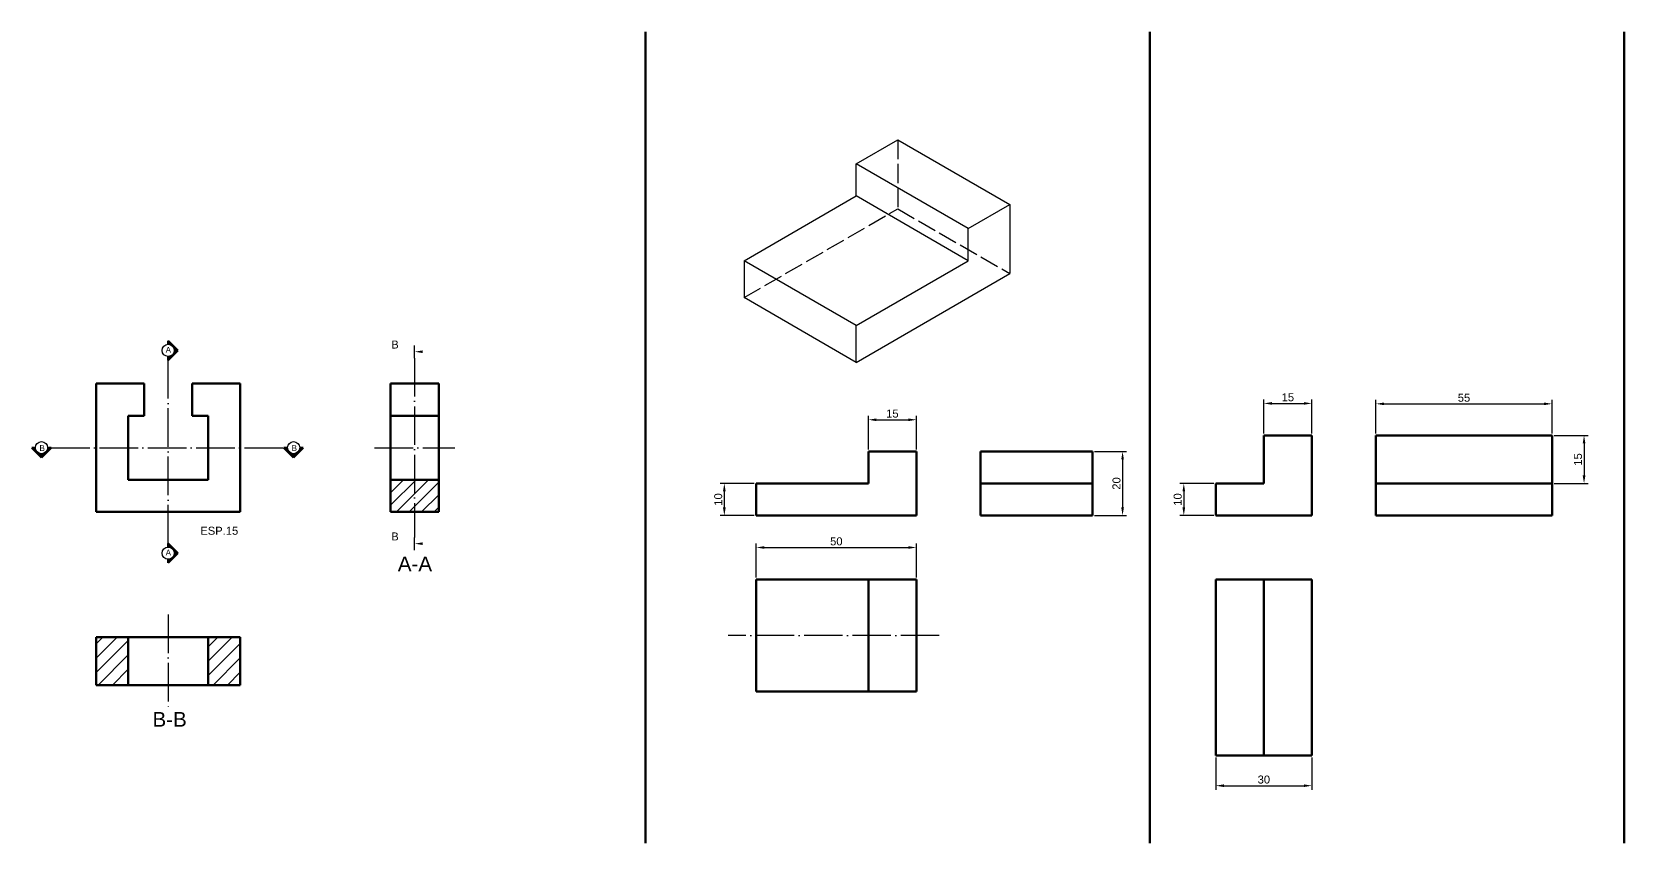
# Model space of a CAD drawing. Header units: millimetres. Extents: x 1201 to 5181, y 1355 to 2078.
# Drawn here: x 1200.9 to 1698.2, y 1617.6 to 1871 of the extents above; entities that cross this region are included whole.
import ezdxf
from ezdxf import colors
from ezdxf.entities.mleader import LeaderData, LeaderLine
from ezdxf.math import Vec2, Vec3

# ---------------------------------------------------------------- set-up
doc = ezdxf.new("R2010")
doc.units = ezdxf.units.MM
doc.header["$LTSCALE"] = 0.5
doc.linetypes.add('ACAD_ISO02W100', pattern=[15, 12, -3])
doc.linetypes.add('ACAD_ISO04W100', pattern=[30, 24, -3, 0, -3])
doc.layers.get('0').update_dxf_attribs({"plot": 0})
doc.layers.add('2D', color=7, linetype='Continuous')
doc.layers.add('Corte', color=201, linetype='Continuous', plot=False)
doc.layers.add('Hachura', color=110, linetype='Continuous', plot=False)
for name, color, linetype, lineweight in [('Cota', 140, 'Continuous', 25), ('Linha de Centro', 10, 'ACAD_ISO04W100', 25), ('Não Visível', 50, 'ACAD_ISO02W100', 25), ('Visível', 7, 'Continuous', 50)]:
    doc.layers.add(name, color=color, linetype=linetype, lineweight=lineweight)
doc.styles.get("Standard").update_dxf_attribs({"font": 'arial.ttf'})
doc.dimstyles.new('ISO-25', dxfattribs={"dimtxt": 2.5, "dimasz": 2.5, "dimexe": 1.25, "dimexo": 0.625, "dimtad": 1, "dimtxsty": 'Standard', "dimcen": 2.5, "dimadec": 0, "dimazin": 0, "dimtfac": 1, "dimtmove": 0, "dimatfit": 3, "dimfxl": 1, "dimarcsym": 0})

# ---------------------------------------------------------------- blocks, each defined once
blk = doc.blocks.new('*D14')
at = {"layer": 'Cota', "color": 0, "lineweight": -2, "transparency": 16777216}
for p, q in [((1427.16, 1700.56), (1427.16, 1711.18)), ((1477.16, 1700.56), (1477.16, 1711.18)), ((1429.66, 1709.93), (1474.66, 1709.93))]:
    blk.add_line(p, q, dxfattribs=at)
at = {"layer": 'Cota', "color": 0, "transparency": 16777216}
for points in [[(1429.66, 1710.35), (1429.66, 1709.52), (1427.16, 1709.93)], [(1474.66, 1710.35), (1474.66, 1709.52), (1477.16, 1709.93)]]:
    blk.add_solid(points, dxfattribs=at)
at = {"layer": 'Defpoints', "color": 0, "transparency": 16777216}
for p in [(1477.16, 1709.93), (1427.16, 1699.93), (1477.16, 1699.93)]:
    blk.add_point(p, dxfattribs=at)
at = {"layer": 'Cota', "color": 0, "transparency": 16777216, "insert": (1452.16, 1711.84), "char_height": 2.5, "attachment_point": 5}
blk.add_mtext('50', dxfattribs=at)
blk = doc.blocks.new('*D15')
at = {"layer": 'Cota', "color": 0, "lineweight": -2, "transparency": 16777216}
for p, q in [((1462.16, 1740.56), (1462.16, 1751.08)), ((1477.16, 1740.56), (1477.16, 1751.08)), ((1464.66, 1749.83), (1474.66, 1749.83))]:
    blk.add_line(p, q, dxfattribs=at)
at = {"layer": 'Cota', "color": 0, "transparency": 16777216}
for points in [[(1464.66, 1750.24), (1464.66, 1749.41), (1462.16, 1749.83)], [(1474.66, 1750.24), (1474.66, 1749.41), (1477.16, 1749.83)]]:
    blk.add_solid(points, dxfattribs=at)
at = {"layer": 'Defpoints', "color": 0, "transparency": 16777216}
for p in [(1477.16, 1749.83), (1462.16, 1739.93), (1477.16, 1739.93)]:
    blk.add_point(p, dxfattribs=at)
at = {"layer": 'Cota', "color": 0, "transparency": 16777216, "insert": (1469.66, 1751.73), "char_height": 2.5, "attachment_point": 5}
blk.add_mtext('15', dxfattribs=at)
blk = doc.blocks.new('*D16')
at = {"layer": 'Cota', "color": 0, "lineweight": -2, "transparency": 16777216}
for p, q in [((1532.78, 1739.93), (1542.81, 1739.93)), ((1541.56, 1737.43), (1541.56, 1722.43)), ((1532.78, 1719.93), (1542.81, 1719.93))]:
    blk.add_line(p, q, dxfattribs=at)
at = {"layer": 'Cota', "color": 0, "transparency": 16777216}
for points in [[(1541.15, 1737.43), (1541.98, 1737.43), (1541.56, 1739.93)], [(1541.15, 1722.43), (1541.98, 1722.43), (1541.56, 1719.93)]]:
    blk.add_solid(points, dxfattribs=at)
at = {"layer": 'Defpoints', "color": 0, "transparency": 16777216}
for p in [(1532.16, 1739.93), (1532.16, 1719.93), (1541.56, 1719.93)]:
    blk.add_point(p, dxfattribs=at)
at = {"layer": 'Cota', "color": 0, "transparency": 16777216, "insert": (1539.66, 1729.93), "char_height": 2.5, "attachment_point": 5, "rotation": 90}
blk.add_mtext('20', dxfattribs=at)
blk = doc.blocks.new('*D17')
at = {"layer": 'Cota', "color": 0, "lineweight": -2, "transparency": 16777216}
for p, q in [((1426.53, 1729.93), (1415.93, 1729.93)), ((1417.18, 1722.43), (1417.18, 1727.43)), ((1426.53, 1719.93), (1415.93, 1719.93))]:
    blk.add_line(p, q, dxfattribs=at)
at = {"layer": 'Cota', "color": 0, "transparency": 16777216}
for points in [[(1416.76, 1727.43), (1417.6, 1727.43), (1417.18, 1729.93)], [(1416.76, 1722.43), (1417.6, 1722.43), (1417.18, 1719.93)]]:
    blk.add_solid(points, dxfattribs=at)
at = {"layer": 'Defpoints', "color": 0, "transparency": 16777216}
for p in [(1417.18, 1729.93), (1427.16, 1729.93), (1427.16, 1719.93)]:
    blk.add_point(p, dxfattribs=at)
at = {"layer": 'Cota', "color": 0, "transparency": 16777216, "insert": (1415.28, 1724.93), "char_height": 2.5, "attachment_point": 5, "rotation": 90}
blk.add_mtext('10', dxfattribs=at)
blk = doc.blocks.new('*D18')
at = {"layer": 'Cota', "color": 0, "lineweight": -2, "transparency": 16777216}
for p, q in [((1570.68, 1644.31), (1570.68, 1634.31)), ((1600.68, 1644.31), (1600.68, 1634.31)), ((1573.18, 1635.56), (1598.18, 1635.56))]:
    blk.add_line(p, q, dxfattribs=at)
at = {"layer": 'Cota', "color": 0, "transparency": 16777216}
for points in [[(1573.18, 1635.97), (1573.18, 1635.14), (1570.68, 1635.56)], [(1598.18, 1635.97), (1598.18, 1635.14), (1600.68, 1635.56)]]:
    blk.add_solid(points, dxfattribs=at)
at = {"layer": 'Defpoints', "color": 0, "transparency": 16777216}
for p in [(1570.68, 1644.93), (1600.68, 1644.93), (1600.68, 1635.56)]:
    blk.add_point(p, dxfattribs=at)
at = {"layer": 'Cota', "color": 0, "transparency": 16777216, "insert": (1585.68, 1637.46), "char_height": 2.5, "attachment_point": 5}
blk.add_mtext('30', dxfattribs=at)
blk = doc.blocks.new('*D19')
at = {"layer": 'Cota', "color": 0, "lineweight": -2, "transparency": 16777216}
for p, q in [((1585.68, 1745.56), (1585.68, 1756.18)), ((1600.68, 1745.56), (1600.68, 1756.18)), ((1588.18, 1754.93), (1598.18, 1754.93))]:
    blk.add_line(p, q, dxfattribs=at)
at = {"layer": 'Cota', "color": 0, "transparency": 16777216}
for points in [[(1588.18, 1755.35), (1588.18, 1754.52), (1585.68, 1754.93)], [(1598.18, 1755.35), (1598.18, 1754.52), (1600.68, 1754.93)]]:
    blk.add_solid(points, dxfattribs=at)
at = {"layer": 'Defpoints', "color": 0, "transparency": 16777216}
for p in [(1600.68, 1754.93), (1585.68, 1744.93), (1600.68, 1744.93)]:
    blk.add_point(p, dxfattribs=at)
at = {"layer": 'Cota', "color": 0, "transparency": 16777216, "insert": (1593.18, 1756.84), "char_height": 2.5, "attachment_point": 5}
blk.add_mtext('15', dxfattribs=at)
blk = doc.blocks.new('*D20')
at = {"layer": 'Cota', "color": 0, "lineweight": -2, "transparency": 16777216}
for p, q in [((1570.05, 1729.93), (1559.43, 1729.93)), ((1560.68, 1727.43), (1560.68, 1722.43)), ((1570.05, 1719.93), (1559.43, 1719.93))]:
    blk.add_line(p, q, dxfattribs=at)
at = {"layer": 'Cota', "color": 0, "transparency": 16777216}
for points in [[(1560.26, 1727.43), (1561.1, 1727.43), (1560.68, 1729.93)], [(1560.26, 1722.43), (1561.1, 1722.43), (1560.68, 1719.93)]]:
    blk.add_solid(points, dxfattribs=at)
at = {"layer": 'Defpoints', "color": 0, "transparency": 16777216}
for p in [(1570.68, 1729.93), (1560.68, 1719.93), (1570.68, 1719.93)]:
    blk.add_point(p, dxfattribs=at)
at = {"layer": 'Cota', "color": 0, "transparency": 16777216, "insert": (1558.78, 1724.93), "char_height": 2.5, "attachment_point": 5, "rotation": 90}
blk.add_mtext('10', dxfattribs=at)
blk = doc.blocks.new('*D21')
at = {"layer": 'Cota', "color": 0, "lineweight": -2, "transparency": 16777216}
for p, q in [((1620.68, 1745.56), (1620.68, 1756.05)), ((1675.68, 1745.56), (1675.68, 1756.05)), ((1623.18, 1754.8), (1673.18, 1754.8))]:
    blk.add_line(p, q, dxfattribs=at)
at = {"layer": 'Cota', "color": 0, "transparency": 16777216}
for points in [[(1623.18, 1755.21), (1623.18, 1754.38), (1620.68, 1754.8)], [(1673.18, 1755.21), (1673.18, 1754.38), (1675.68, 1754.8)]]:
    blk.add_solid(points, dxfattribs=at)
at = {"layer": 'Defpoints', "color": 0, "transparency": 16777216}
for p in [(1675.68, 1754.8), (1620.68, 1744.93), (1675.68, 1744.93)]:
    blk.add_point(p, dxfattribs=at)
at = {"layer": 'Cota', "color": 0, "transparency": 16777216, "insert": (1648.18, 1756.69), "char_height": 2.5, "attachment_point": 5}
blk.add_mtext('55', dxfattribs=at)
blk = doc.blocks.new('*D47')
at = {"layer": 'Cota', "color": 0, "lineweight": -2, "transparency": 16777216}
for p, q in [((1676.3, 1744.93), (1686.93, 1744.93)), ((1685.68, 1742.43), (1685.68, 1732.43)), ((1676.3, 1729.93), (1686.93, 1729.93))]:
    blk.add_line(p, q, dxfattribs=at)
at = {"layer": 'Cota', "color": 0, "transparency": 16777216}
for points in [[(1685.26, 1742.43), (1686.1, 1742.43), (1685.68, 1744.93)], [(1685.26, 1732.43), (1686.1, 1732.43), (1685.68, 1729.93)]]:
    blk.add_solid(points, dxfattribs=at)
at = {"layer": 'Defpoints', "color": 0, "transparency": 16777216}
for p in [(1675.68, 1744.93), (1675.68, 1729.93), (1685.68, 1729.93)]:
    blk.add_point(p, dxfattribs=at)
at = {"layer": 'Cota', "color": 0, "transparency": 16777216, "insert": (1683.78, 1737.43), "char_height": 2.5, "attachment_point": 5, "rotation": 90}
blk.add_mtext('15', dxfattribs=at)

msp = doc.modelspace()

# ---------------------------------------------------------------- hatches: boundary and pattern name
at = {"layer": 'Hachura'}
h = msp.add_hatch(dxfattribs=at)
h.set_pattern_fill('ANSI31', color=256, scale=0.87)
h.paths.add_polyline_path([(1327.963, 1731.105), (1312.963, 1731.105), (1312.963, 1721.105), (1327.963, 1721.105)])
h = msp.add_hatch(dxfattribs=at)
h.set_pattern_fill('ANSI31', color=256)
h.set_pattern_definition([(45, (0, 27.828), (-2.245064, 2.245064), [])])
h.paths.add_polyline_path([(1230.973, 1681.98), (1220.973, 1681.98), (1220.973, 1666.98), (1230.973, 1666.98)])
h.paths.add_polyline_path([(1255.973, 1666.98), (1265.973, 1666.98), (1265.973, 1681.98), (1255.973, 1681.98)])
at = {"layer": 'Visível', "true_color": 0xed1f24}
h = msp.add_hatch(color=240, dxfattribs=at)
h.dxf.hatch_style = 1
h.paths.add_polyline_path([(1246.502, 1771.492), (1243.473, 1774.521), (1243.473, 1774.143), (1243.473, 1773.764), (1243.473, 1773.385, -0.4142136), (1245.366, 1771.492, -0.4142136), (1243.473, 1769.598), (1243.473, 1769.219), (1243.473, 1768.462)])
h = msp.add_hatch(color=240, dxfattribs=at)
h.dxf.hatch_style = 1
h.paths.add_polyline_path([(1203.938, 1738.076), (1206.967, 1741.105), (1206.589, 1741.105), (1206.21, 1741.105), (1205.831, 1741.105, -1), (1202.044, 1741.105), (1201.665, 1741.105), (1200.908, 1741.105)])
h = msp.add_hatch(color=240, dxfattribs=at)
h.dxf.hatch_style = 1
h.paths.add_polyline_path([(1282.665, 1738.076), (1285.695, 1741.105), (1285.317, 1741.105), (1284.938, 1741.105), (1284.559, 1741.105, -1), (1280.772, 1741.105), (1280.393, 1741.105), (1279.636, 1741.105)])
h = msp.add_hatch(color=240, dxfattribs=at)
h.dxf.hatch_style = 1
h.paths.add_polyline_path([(1246.502, 1708.185), (1243.473, 1711.215), (1243.473, 1710.836), (1243.473, 1710.457), (1243.473, 1710.079, -0.4142136), (1245.366, 1708.185, -0.4142136), (1243.473, 1706.291), (1243.473, 1705.913), (1243.473, 1705.155)])

# ---------------------------------------------------------------- linework, layer by layer
at = {"color": 240, "true_color": 0xed1f24}
for centre in [(1243.473, 1771.492), (1203.938, 1741.105), (1282.665, 1741.105), (1243.473, 1708.185)]:
    msp.add_circle(centre, 1.894, dxfattribs=at)
at = {"layer": '2D'}
for p, q in [((1458.329, 1829.712), (1471.32, 1837.212)), ((1471.32, 1837.212), (1506.32, 1817.005)), ((1493.329, 1809.505), (1458.329, 1829.712)), ((1458.329, 1819.712), (1458.329, 1829.712)), ((1423.329, 1799.505), (1458.329, 1819.712)), ((1493.329, 1799.505), (1458.329, 1819.712)), ((1493.329, 1809.505), (1506.32, 1817.005)), ((1506.32, 1817.005), (1506.32, 1795.458)), ((1493.329, 1799.505), (1493.329, 1809.505)), ((1458.329, 1779.298), (1423.329, 1799.505)), ((1423.329, 1799.505), (1423.329, 1787.958)), ((1458.329, 1779.298), (1493.329, 1799.505)), ((1458.329, 1767.751), (1506.32, 1795.458)), ((1458.329, 1767.751), (1423.329, 1787.958)), ((1458.329, 1767.751), (1458.329, 1779.298))]:
    msp.add_line(p, q, dxfattribs=at)
at = {"layer": 'Corte'}
for p, q in [((1320.463, 1769.105), (1320.463, 1773.058)), ((1320.463, 1709.153), (1320.463, 1713.105))]:
    msp.add_line(p, q, dxfattribs=at)
at = {"layer": 'Linha de Centro'}
for p, q in [((1243.473, 1711.215), (1243.473, 1768.462)), ((1320.463, 1769.105), (1320.463, 1713.105)), ((1206.967, 1741.105), (1279.636, 1741.105)), ((1307.963, 1741.105), (1332.963, 1741.105)), ((1243.473, 1688.98), (1243.473, 1659.98)), ((1484.261, 1682.434), (1418.334, 1682.434))]:
    msp.add_line(p, q, dxfattribs=at)
at = {"layer": 'Não Visível', "linetype": 'ACAD_ISO02W100'}
for p, q in [((1471.32, 1837.212), (1471.32, 1815.665)), ((1423.329, 1787.958), (1471.32, 1815.665)), ((1471.32, 1815.665), (1506.32, 1795.458))]:
    msp.add_line(p, q, dxfattribs=at)
at = {"layer": 'Visível'}
for p, q in [((1392.509, 1870.961), (1392.509, 1617.614)), ((1550.047, 1870.961), (1550.047, 1617.614)), ((1698.204, 1870.961), (1698.204, 1617.614)), ((1220.973, 1721.105), (1220.973, 1761.105)), ((1220.973, 1761.105), (1235.973, 1761.105)), ((1235.973, 1761.105), (1235.973, 1751.105)), ((1265.973, 1761.105), (1250.973, 1761.105)), ((1250.973, 1761.105), (1250.973, 1751.105)), ((1265.973, 1721.105), (1265.973, 1761.105)), ((1312.963, 1761.105), (1312.963, 1721.105)), ((1327.963, 1761.105), (1312.963, 1761.105)), ((1327.963, 1721.105), (1327.963, 1761.105)), ((1230.973, 1751.105), (1235.973, 1751.105)), ((1230.973, 1751.105), (1230.973, 1731.105)), ((1250.973, 1751.105), (1255.973, 1751.105)), ((1255.973, 1751.105), (1255.973, 1731.105)), ((1327.963, 1751.105), (1312.963, 1751.105)), ((1600.679, 1744.934), (1585.679, 1744.934)), ((1585.679, 1744.934), (1585.679, 1729.934)), ((1600.679, 1719.934), (1600.679, 1744.934)), ((1675.679, 1744.934), (1620.679, 1744.934)), ((1620.679, 1744.934), (1620.679, 1719.934)), ((1675.679, 1719.934), (1675.679, 1744.934)), ((1477.16, 1739.934), (1462.16, 1739.934)), ((1462.16, 1739.934), (1462.16, 1729.934)), ((1477.16, 1719.934), (1477.16, 1739.934)), ((1497.16, 1719.934), (1497.16, 1739.934)), ((1532.16, 1739.934), (1497.16, 1739.934)), ((1532.16, 1719.934), (1532.16, 1739.934)), ((1230.973, 1731.105), (1255.973, 1731.105)), ((1312.963, 1731.105), (1327.963, 1731.105)), ((1462.16, 1729.934), (1427.16, 1729.934)), ((1427.16, 1729.934), (1427.16, 1719.934)), ((1532.16, 1729.934), (1497.16, 1729.934)), ((1570.679, 1719.934), (1570.679, 1729.934)), ((1585.679, 1729.934), (1570.679, 1729.934)), ((1620.679, 1729.934), (1675.679, 1729.934)), ((1220.973, 1721.105), (1265.973, 1721.105)), ((1312.963, 1721.105), (1327.963, 1721.105)), ((1427.16, 1719.934), (1477.16, 1719.934)), ((1497.16, 1719.934), (1532.16, 1719.934)), ((1570.679, 1719.934), (1600.679, 1719.934)), ((1620.679, 1719.934), (1675.679, 1719.934)), ((1427.16, 1699.934), (1477.16, 1699.934)), ((1427.16, 1699.934), (1427.16, 1664.934)), ((1462.16, 1664.934), (1462.16, 1699.934)), ((1477.16, 1664.934), (1477.16, 1699.934)), ((1570.679, 1644.934), (1570.679, 1699.934)), ((1600.679, 1699.934), (1570.679, 1699.934)), ((1585.679, 1644.934), (1585.679, 1699.934)), ((1600.679, 1644.934), (1600.679, 1699.934)), ((1220.973, 1681.98), (1265.973, 1681.98)), ((1220.973, 1666.98), (1220.973, 1681.98)), ((1230.973, 1666.98), (1230.973, 1681.98)), ((1255.973, 1681.98), (1255.973, 1666.98)), ((1265.973, 1681.98), (1265.973, 1666.98)), ((1265.973, 1666.98), (1220.973, 1666.98)), ((1427.16, 1664.934), (1477.16, 1664.934)), ((1570.679, 1644.934), (1600.679, 1644.934))]:
    msp.add_line(p, q, dxfattribs=at)
at = {"layer": 'Visível', "color": 240, "true_color": 0xed1f24}
for p, q in [((1243.473, 1774.143), (1243.473, 1774.521)), ((1246.502, 1771.492), (1243.473, 1774.521)), ((1243.473, 1773.764), (1243.473, 1774.143)), ((1243.473, 1773.385), (1243.473, 1773.764)), ((1243.473, 1768.462), (1246.502, 1771.492)), ((1243.473, 1769.598), (1243.473, 1769.219)), ((1243.473, 1769.219), (1243.473, 1768.462)), ((1201.665, 1741.105), (1200.908, 1741.105)), ((1200.908, 1741.105), (1203.938, 1738.076)), ((1202.044, 1741.105), (1201.665, 1741.105)), ((1203.938, 1738.076), (1206.967, 1741.105)), ((1205.831, 1741.105), (1206.21, 1741.105)), ((1206.21, 1741.105), (1206.589, 1741.105)), ((1206.589, 1741.105), (1206.967, 1741.105)), ((1280.393, 1741.105), (1279.636, 1741.105)), ((1279.636, 1741.105), (1282.665, 1738.076)), ((1280.772, 1741.105), (1280.393, 1741.105)), ((1282.665, 1738.076), (1285.695, 1741.105)), ((1284.559, 1741.105), (1284.938, 1741.105)), ((1284.938, 1741.105), (1285.317, 1741.105)), ((1285.317, 1741.105), (1285.695, 1741.105)), ((1243.473, 1710.836), (1243.473, 1711.215)), ((1246.502, 1708.185), (1243.473, 1711.215)), ((1243.473, 1710.457), (1243.473, 1710.836)), ((1243.473, 1710.079), (1243.473, 1710.457)), ((1243.473, 1705.155), (1246.502, 1708.185)), ((1243.473, 1706.291), (1243.473, 1705.913)), ((1243.473, 1705.913), (1243.473, 1705.155))]:
    msp.add_line(p, q, dxfattribs=at)

# ---------------------------------------------------------------- texts
at = {"attachment_point": 1}
for s, width, gutter_width, insert, char_height in [('A', 2.83589, 9.084, (1242.688, 1772.572), 1.817), ('B', 2.83589, 9.084, (1203.286, 1741.9), 1.817), ('B', 2.83589, 9.084, (1282.014, 1741.9), 1.817), ('A', 2.83589, 9.084, (1242.688, 1709.265), 1.817), ('A-A', 7.17019, 22.968, (1315.204, 1707.114), 4.5935), ('B-B', 7.17019, 22.968, (1238.596, 1658.573), 4.5935)]:
    msp.add_mtext_dynamic_manual_height_columns(s, width=width, gutter_width=gutter_width, heights=[0], dxfattribs=dict(at, insert=insert, char_height=char_height))
at = {"layer": 'Defpoints', "insert": (1253.525, 1716.42), "char_height": 2.5, "attachment_point": 1}
msp.add_mtext_dynamic_manual_height_columns('ESP.15', width=15.67801, gutter_width=12.5, heights=[0], dxfattribs=at)

# ---------------------------------------------------------------- dimensions: what is measured, and where the dimension line sits
at = {"layer": 'Cota'}
for base, p1, p2, picture, middle in [((1600.679, 1754.934), (1585.679, 1744.934), (1600.679, 1744.934), '*D19', (1593.179, 1756.835)), ((1675.679, 1754.797), (1620.679, 1744.934), (1675.679, 1744.934), '*D21', (1648.179, 1756.693)), ((1477.16, 1749.828), (1462.16, 1739.934), (1477.16, 1739.934), '*D15', (1469.66, 1751.729)), ((1477.16, 1709.934), (1427.16, 1699.934), (1477.16, 1699.934), '*D14', (1452.16, 1711.835)), ((1600.679, 1635.557), (1570.679, 1644.934), (1600.679, 1644.934), '*D18', (1585.679, 1637.459))]:
    dim = msp.add_linear_dim(base=base, p1=p1, p2=p2, dimstyle='ISO-25', dxfattribs=at)
    dim.commit()
    dim.dimension.update_dxf_attribs({"geometry": picture, "text_midpoint": middle})
for base, p1, p2, picture, middle in [((1685.679, 1729.934), (1675.679, 1744.934), (1675.679, 1729.934), '*D47', (1683.777, 1737.434)), ((1541.562, 1719.934), (1532.16, 1739.934), (1532.16, 1719.934), '*D16', (1539.661, 1729.934)), ((1417.179, 1729.934), (1427.16, 1719.934), (1427.16, 1729.934), '*D17', (1415.277, 1724.934)), ((1560.68, 1719.934), (1570.679, 1729.934), (1570.679, 1719.934), '*D20', (1558.779, 1724.934))]:
    dim = msp.add_linear_dim(base=base, p1=p1, p2=p2, angle=90, dimstyle='ISO-25', dxfattribs=at)
    dim.commit()
    dim.dimension.update_dxf_attribs({"geometry": picture, "text_midpoint": middle})

# ---------------------------------------------------------------- leaders
ml = msp.add_multileader_mtext('Standard', dxfattribs=at)
ml.set_content('B', color=256)
ml.set_leader_properties(color=256, linetype='ByLayer', lineweight=-1)
ml.build(insert=Vec2(0, 0))
ml.multileader.update_dxf_attribs({"has_dogleg": 0, "text_attachment_direction": 1, "text_left_attachment_type": 0, "text_right_attachment_type": 0, "arrow_head_size": 2.5})
ctx = ml.context
ctx.base_point, ctx.char_height, ctx.arrow_head_size, ctx.landing_gap_size, ctx.plane_origin = Vec3(1314.324, 1771.076), 2.5, 2.5, 1, Vec3(1320.463, 1771.082)
ctx.left_attachment, ctx.right_attachment, ctx.text_align_type = 0, 0, 1
notes = []
notes.append((ctx, [(1, (1, 1, 0), (1314.324, 1771.076), (1, 0), 8, [(0, [(1320.463, 1771.082)], 0, [])])]))
ctx.mtext.insert, ctx.mtext.alignment, ctx.mtext.flow_direction = Vec3(1314.324, 1774.576), 2, 5
ml = msp.add_multileader_mtext('Standard', dxfattribs=at)
ml.set_content('B', color=256)
ml.set_leader_properties(color=256, linetype='ByLayer', lineweight=-1)
ml.build(insert=Vec2(0, 0))
ml.multileader.update_dxf_attribs({"has_dogleg": 0, "text_attachment_direction": 1, "text_left_attachment_type": 0, "text_right_attachment_type": 0, "arrow_head_size": 2.5})
ctx = ml.context
ctx.base_point, ctx.char_height, ctx.arrow_head_size, ctx.landing_gap_size, ctx.plane_origin = Vec3(1314.324, 1711.136), 2.5, 2.5, 1, Vec3(1320.463, 1711.129)
ctx.left_attachment, ctx.right_attachment, ctx.text_align_type = 0, 0, 1
notes.append((ctx, [(1, (1, 1, 0), (1314.324, 1711.136), (1, 0), 8, [(0, [(1320.463, 1711.129)], 0, [])])]))
ctx.mtext.insert, ctx.mtext.alignment, ctx.mtext.flow_direction = Vec3(1314.324, 1714.636), 2, 5
for ctx, leaders in notes:
    for number, flags, end, landing, length, lines in leaders:
        leader = LeaderData()
        leader.index, (leader.has_last_leader_line, leader.has_dogleg_vector, leader.attachment_direction) = number, flags
        leader.last_leader_point, leader.dogleg_vector, leader.dogleg_length = Vec3(end), Vec3(landing), length
        for number, points, colour, breaks in lines:
            line = LeaderLine()
            line.index, line.vertices, line.color, line.breaks = number, Vec3.list(points), colors.encode_raw_color(colour), breaks
            leader.lines.append(line)
        ctx.leaders.append(leader)

doc.saveas('drawing.dxf')
